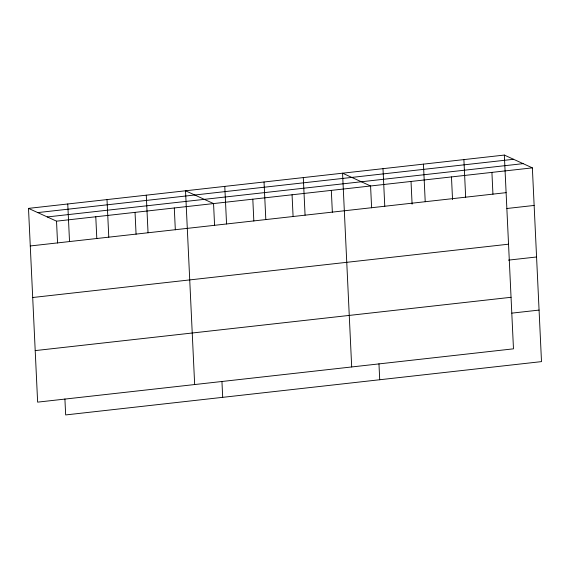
<?xml version="1.0" encoding="UTF-8"?>
<svg xmlns="http://www.w3.org/2000/svg" width="570" height="570" viewBox="0 0 570 570"><rect width="100%" height="100%" fill="white"/><g stroke="black" fill="none" stroke-linecap="round" stroke-linejoin="round"><path stroke-width="0.85" d="M504.336 155.069L513.477 348.833L37.634 402.142L28.5 208.378L504.336 155.069L532.366 167.858L541.5 361.622L65.664 414.932L64.909 398.936M37.748 212.596L513.584 159.287M47.274 216.949L523.118 163.64M28.5 208.378L56.523 221.167L532.366 167.858M30.274 245.962L506.11 192.653M506.88 208.499L534.133 205.442M32.704 297.504L508.54 244.195M508.426 260.134L536.562 256.985M35.205 350.6L511.048 297.291M511.81 313.137L539.07 310.087M491.917 172.389L492.943 194.242M463.895 159.6L465.661 197.184M451.469 176.921L452.544 199.65M423.446 164.132L425.22 201.716M411.027 181.452L412.096 204.174M382.997 168.663L384.771 206.247M371.611 207.836L370.578 185.984L342.556 173.195L351.69 366.959M378.964 363.753L379.713 379.748M331.32 190.38L332.353 212.232M303.297 177.591L305.071 215.175M292.061 194.776L293.094 216.629M264.038 181.987L265.812 219.571M252.809 199.179L253.835 221.032M224.78 186.39L226.554 223.974M214.584 225.428L213.551 203.576L185.528 190.786L194.662 384.551M221.937 381.344L222.692 397.34M174.292 207.972L175.325 229.824M146.269 195.182L148.043 232.767M135.04 212.368L136.066 234.22M107.01 199.578L108.785 237.163M95.781 216.771L96.814 238.623M67.759 203.982L69.526 241.566M56.523 221.167L57.556 243.019"/></g></svg>
